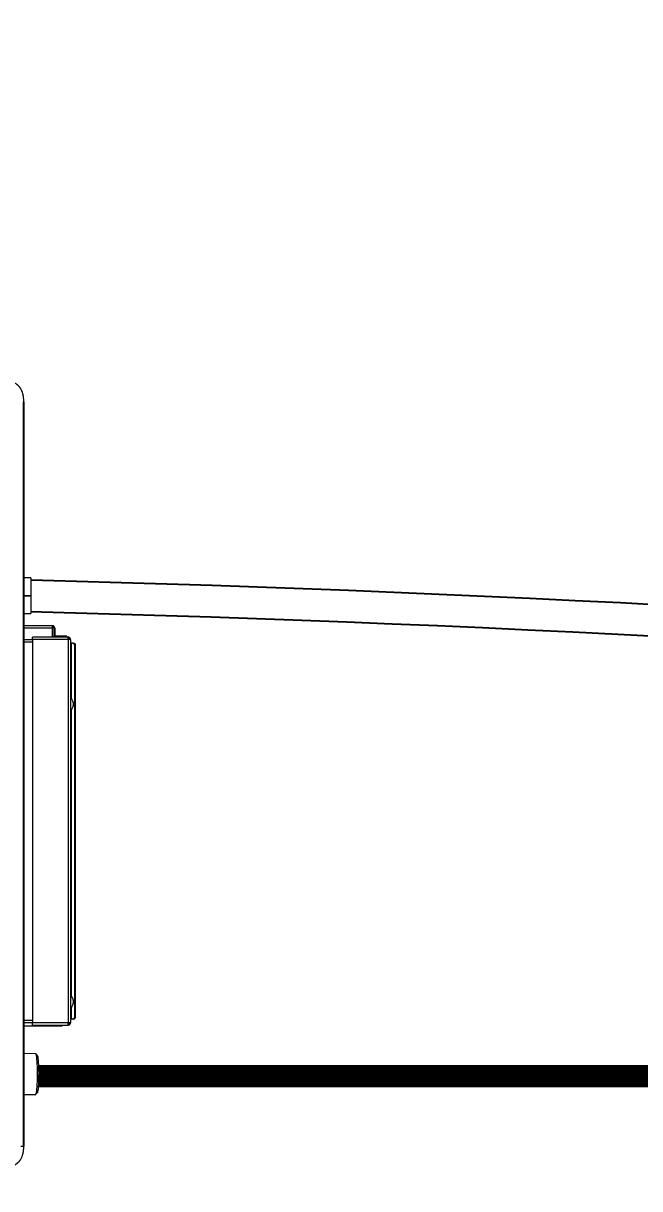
# Model space of a CAD drawing. Header units: metres. Extents: x -101133.8 to -101066.7, y -24899.3 to -24824.7.
# Drawn here: x -101107.994 to -101107.508, y -24833.914 to -24832.996 of the extents above; entities that cross this region are included whole.
import ezdxf

# ---------------------------------------------------------------- set-up
doc = ezdxf.new("R2010")
doc.units = ezdxf.units.M
doc.header["$LTSCALE"] = 0.2
doc.header["$PDSIZE"] = -5
doc.linetypes.add('AXES', pattern=[50.8, 31.75, -6.35, 6.35, -6.35])
for name, color, linetype in [('CMT-CONDENSATS', 6, 'AXES'), ('CMT-COTATION DIVERS', 1, 'Continuous'), ('CMT-CVC-MATERIEL', 30, 'Continuous'), ('CMT-VRV1', 5, 'Continuous')]:
    doc.layers.add(name, color=color, linetype=linetype)
doc.styles.get("Standard").update_dxf_attribs({"font": 'arial.ttf'})
doc.dimstyles.get("Standard").update_dxf_attribs({"dimtxt": 0.18, "dimasz": 0.18, "dimexe": 0.18, "dimexo": 0.0625, "dimgap": 0.09, "dimtad": 0, "dimtih": 1, "dimtoh": 1, "dimdec": 4, "dimzin": 0, "dimdsep": 46, "dimtxsty": 'Standard', "dimcen": 0.09, "dimadec": 0, "dimazin": 0, "dimtfac": 1, "dimtdec": 4, "dimtofl": 0, "dimtmove": 0, "dimatfit": 3, "dimfxl": 1, "dimtolj": 1, "dimtzin": 0, "dimarcsym": 0})

# ---------------------------------------------------------------- blocks, each defined once
blk = doc.blocks.new('Cassette 600x600')
at = {"linetype": 'Continuous', "lineweight": 13}
for p, q in [((-20383.93, 606.65), (-20383.93, 607.22)), ((-20383.93, 606.65), (-20383.93, 605.53)), ((-20381.93, 608.63), (-20381.93, 608.07)), ((-20089.53, 608.63), (-20381.93, 608.63)), ((-20089.53, 608.07), (-20381.93, 608.07)), ((-20336.44, 607.08), (-20336.44, 607.26)), ((-20335.02, 607.08), (-20335.02, 607.26)), ((-20102.04, 607.08), (-20102.04, 607.26)), ((-20100.62, 607.08), (-20100.62, 607.26)), ((-20089.53, 608.07), (-20089.53, 608.63)), ((-20087.53, 607.22), (-20087.53, 606.65)), ((-20087.53, 606.65), (-20087.53, 605.53)), ((-20389.43, 601.81), (-20389.43, 593.46)), ((-20388.63, 601.81), (-20389.43, 601.81)), ((-20388.63, 601.81), (-20388.63, 593.46)), ((-20388.53, 603.01), (-20387.73, 603.01)), ((-20388.53, 603.01), (-20388.53, 602.3)), ((-20388.53, 602.3), (-20388.53, 574.81)), ((-20387.73, 603.01), (-20387.73, 602.74)), ((-20386.73, 604.81), (-20084.73, 604.81)), ((-20386.73, 604.81), (-20386.73, 603.01)), ((-20386.73, 603.01), (-20386.73, 574.81)), ((-20386.73, 603.01), (-20084.73, 603.01)), ((-20383.93, 605.53), (-20383.93, 605.01)), ((-20339.85, 605.53), (-20383.93, 605.53)), ((-20340.29, 605.01), (-20383.93, 605.01)), ((-20383.93, 605.01), (-20383.93, 604.81)), ((-20105.45, 605.53), (-20331.61, 605.53)), ((-20105.89, 605.01), (-20331.17, 605.01)), ((-20087.53, 605.53), (-20097.21, 605.53)), ((-20087.53, 605.01), (-20096.77, 605.01)), ((-20087.53, 605.53), (-20087.53, 605.01)), ((-20087.53, 605.01), (-20087.53, 604.81)), ((-20084.73, 604.81), (-20084.73, 603.01)), ((-20084.73, 603.01), (-20084.73, 574.81)), ((-20082.93, 603.01), (-20083.73, 603.01)), ((-20083.73, 603.01), (-20083.73, 602.74)), ((-20082.93, 602.3), (-20082.93, 603.01)), ((-20082.93, 574.81), (-20082.93, 602.3)), ((-20082.93, 598.01), (-20082.13, 598.01)), ((-20082.13, 598.01), (-20082.13, 579.01)), ((-20397.53, 590.61), (-20397.53, 568.01)), ((-20395.73, 590.61), (-20397.53, 590.61)), ((-20395.73, 591.61), (-20395.73, 592.41)), ((-20395.73, 592.41), (-20388.53, 592.41)), ((-20395.73, 591.61), (-20388.53, 591.61)), ((-20388.53, 590.61), (-20395.73, 590.61)), ((-20395.73, 590.61), (-20395.73, 568.01)), ((-20388.63, 593.46), (-20389.43, 593.46)), ((-20082.13, 579.01), (-20082.93, 579.01)), ((-20082.13, 579.01), (-20082.13, 568.01)), ((-20059.28, 578.52), (-20060.29, 577.52)), ((-20059.28, 578.52), (-20059.16, 578.6)), ((-20059.16, 578.6), (-20058.64, 578.8)), ((-20058.64, 578.8), (-20057.78, 578.98)), ((-20057.78, 578.98), (-20056.61, 579.15)), ((-20056.61, 579.15), (-20055.15, 579.31)), ((-20054.32, 578.49), (-20056.07, 578.35)), ((-20055.15, 579.31), (-20053.43, 579.44)), ((-20052.34, 578.6), (-20054.32, 578.49)), ((-20053.43, 579.44), (-20051.5, 579.55)), ((-20050.19, 578.7), (-20052.34, 578.6)), ((-20051.5, 579.55), (-20049.41, 579.63)), ((-20047.9, 578.76), (-20050.19, 578.7)), ((-20049.41, 579.63), (-20047.19, 579.68)), ((-20045.53, 578.79), (-20047.9, 578.76)), ((-20047.19, 579.68), (-20044.91, 579.71)), ((-20043.14, 578.79), (-20045.53, 578.79)), ((-20044.91, 579.71), (-20042.62, 579.7)), ((-20040.78, 578.76), (-20043.14, 578.79)), ((-20042.62, 579.7), (-20040.36, 579.66)), ((-20038.49, 578.7), (-20040.78, 578.76)), ((-20040.36, 579.66), (-20038.2, 579.59)), ((-20036.33, 578.6), (-20038.49, 578.7)), ((-20038.2, 579.59), (-20036.18, 579.5)), ((-20034.36, 578.49), (-20036.33, 578.6)), ((-20036.18, 579.5), (-20034.36, 579.38)), ((-20034.36, 579.38), (-20032.77, 579.23)), ((-20032.6, 578.35), (-20034.36, 578.49)), ((-20032.77, 579.23), (-20031.44, 579.07)), ((-20031.44, 579.07), (-20030.43, 578.89)), ((-20030.43, 578.89), (-20029.73, 578.7)), ((-20029.73, 578.7), (-20029.4, 578.52)), ((-20028.39, 577.52), (-20029.4, 578.52)), ((-20435.23, 573.51), (-20435.23, 568.01)), ((-20435.23, 573.51), (-20421.02, 573.51)), ((-20421.02, 573.51), (-20421.02, 568.01)), ((-20421.02, 573.51), (-20420.92, 573.51)), ((-20420.92, 573.51), (-20420.92, 568.01)), ((-20420.92, 573.51), (-20407.23, 573.51)), ((-20407.23, 568.01), (-20407.23, 573.51)), ((-20386.73, 574.81), (-20388.53, 574.81)), ((-20386.73, 574.81), (-20084.73, 574.81)), ((-20386.54, 574.81), (-20386.54, 568.01)), ((-20384.74, 574.81), (-20384.74, 568.01)), ((-20086.72, 568.01), (-20086.72, 574.81)), ((-20084.92, 568.01), (-20084.92, 574.81)), ((-20082.93, 574.81), (-20084.73, 574.81)), ((-20060.35, 577.4), (-20060.43, 568.01)), ((-20060.17, 577.6), (-20060.35, 577.4)), ((-20059.64, 577.81), (-20060.17, 577.6)), ((-20058.76, 578), (-20059.64, 577.81)), ((-20057.57, 578.18), (-20058.76, 578)), ((-20056.07, 578.35), (-20057.57, 578.18)), ((-20031.11, 578.18), (-20032.6, 578.35)), ((-20029.91, 578), (-20031.11, 578.18)), ((-20029.04, 577.81), (-20029.91, 578)), ((-20028.51, 577.6), (-20029.04, 577.81)), ((-20028.33, 577.4), (-20028.51, 577.6)), ((-20028.24, 568.01), (-20028.33, 577.4)), ((-20573.93, 568.01), (-20573.93, 567.61)), ((-20573.93, 568.01), (-19987.53, 568.01)), ((-20573.93, 567.61), (-19987.53, 567.61)), ((-19987.53, 568.01), (-19987.53, 567.61))]:
    blk.add_line(p, q, dxfattribs=at)
for centre, radius, start, end in [((-20382.18, 606.87), 1.79, 81.95081, 168.57771), ((-20382.18, 606.3), 1.79, 81.94976, 168.57876), ((-20335.73, 601.64), 5.67, 97.16656, 146.01835), ((-20336.04, 604.22), 3.07, 97.47751, 119.91817), ((-20337.21, 604.26), 2.64, 82.29794, 97.70206), ((-20335.33, 604.22), 3.07, 97.47723, 119.91844), ((-20336.13, 604.22), 3.07, 60.08163, 82.52269), ((-20335.73, 601.64), 5.67, 33.98165, 82.83344), ((-20335.42, 604.22), 3.07, 60.0818, 82.52264), ((-20334.24, 604.26), 2.64, 82.2979, 97.7021), ((-20101.33, 601.64), 5.67, 97.16656, 146.01835), ((-20101.64, 604.22), 3.07, 97.47756, 119.91811), ((-20102.81, 604.26), 2.64, 82.29791, 97.70209), ((-20100.93, 604.22), 3.07, 97.47756, 119.91811), ((-20101.73, 604.22), 3.07, 60.08137, 82.52296), ((-20101.33, 601.64), 5.67, 33.98165, 82.83344), ((-20101.02, 604.22), 3.07, 60.08109, 82.52324), ((-20099.84, 604.26), 2.64, 82.29791, 97.70209), ((-20089.28, 606.87), 1.79, 11.42242, 98.04906), ((-20089.28, 606.3), 1.79, 11.42137, 98.05011), ((-20395.73, 590.61), 1.8, 90, 180), ((-20395.73, 590.61), 1, 90, 180), ((-20388.58, 593.46), 0.85, 180, 273.37229), ((-20388.58, 593.46), 0.05, 180, 0)]:
    blk.add_arc(centre, radius, start, end, dxfattribs=at)
for points, knots in [([(-20386.73, 604.81), (-20386.78, 604.8), (-20386.83, 604.79), (-20386.89, 604.79), (-20386.94, 604.78), (-20386.99, 604.78), (-20387.04, 604.77), (-20387.09, 604.76), (-20387.14, 604.75), (-20387.19, 604.74), (-20387.24, 604.73), (-20387.29, 604.71), (-20387.34, 604.7), (-20387.39, 604.68), (-20387.44, 604.66), (-20387.49, 604.64), (-20387.54, 604.62), (-20387.58, 604.59), (-20387.63, 604.57), (-20387.67, 604.54), (-20387.72, 604.51), (-20387.76, 604.48), (-20387.8, 604.45), (-20387.84, 604.42), (-20387.88, 604.39), (-20387.92, 604.35), (-20387.96, 604.32), (-20388, 604.28), (-20388.04, 604.24), (-20388.07, 604.21), (-20388.1, 604.17), (-20388.14, 604.13), (-20388.17, 604.08), (-20388.2, 604.04), (-20388.23, 604), (-20388.26, 603.96), (-20388.29, 603.91), (-20388.31, 603.87), (-20388.34, 603.82), (-20388.36, 603.77), (-20388.38, 603.73), (-20388.4, 603.68), (-20388.42, 603.63), (-20388.44, 603.58), (-20388.45, 603.53), (-20388.47, 603.48), (-20388.48, 603.43), (-20388.49, 603.37), (-20388.5, 603.33), (-20388.51, 603.29), (-20388.51, 603.27), (-20388.51, 603.25), (-20388.51, 603.22), (-20388.52, 603.19), (-20388.52, 603.17), (-20388.52, 603.14), (-20388.52, 603.11), (-20388.53, 603.09), (-20388.53, 603.06), (-20388.53, 603.03), (-20388.53, 603.01)], [0, 0, 0, 0, 1, 1, 1, 2, 2, 2, 3, 3, 3, 4, 4, 4, 5, 5, 5, 6, 6, 6, 7, 7, 7, 8, 8, 8, 9, 9, 9, 10, 10, 10, 11, 11, 11, 12, 12, 12, 13, 13, 13, 14, 14, 14, 15, 15, 15, 16, 16, 16, 17, 17, 17, 18, 18, 18, 19, 19, 19, 20, 20, 20, 20]), ([(-20388.53, 602.3), (-20388.52, 602.31), (-20388.52, 602.32), (-20388.51, 602.34), (-20388.51, 602.35), (-20388.5, 602.36), (-20388.49, 602.38), (-20388.48, 602.39), (-20388.48, 602.4), (-20388.46, 602.42), (-20388.45, 602.43), (-20388.44, 602.44), (-20388.42, 602.45), (-20388.41, 602.47), (-20388.39, 602.48), (-20388.36, 602.49), (-20388.34, 602.51), (-20388.32, 602.52), (-20388.29, 602.53), (-20388.27, 602.55), (-20388.24, 602.56), (-20388.21, 602.57), (-20388.18, 602.59), (-20388.15, 602.6), (-20388.11, 602.61), (-20388.08, 602.62), (-20388.04, 602.64), (-20388.01, 602.65), (-20387.97, 602.66), (-20387.93, 602.68), (-20387.89, 602.69), (-20387.85, 602.7), (-20387.81, 602.72), (-20387.77, 602.73), (-20387.72, 602.74), (-20387.68, 602.75), (-20387.64, 602.77), (-20387.59, 602.78), (-20387.54, 602.79), (-20387.5, 602.81), (-20387.45, 602.82), (-20387.4, 602.83), (-20387.35, 602.85), (-20387.3, 602.86), (-20387.26, 602.87), (-20387.2, 602.89), (-20387.15, 602.9), (-20387.09, 602.91), (-20387.05, 602.92), (-20387.02, 602.93), (-20387, 602.94), (-20386.97, 602.94), (-20386.95, 602.95), (-20386.92, 602.96), (-20386.89, 602.96), (-20386.86, 602.97), (-20386.84, 602.98), (-20386.81, 602.98), (-20386.78, 602.99), (-20386.76, 603), (-20386.73, 603.01)], [0, 0, 0, 0, 1, 1, 1, 2, 2, 2, 3, 3, 3, 4, 4, 4, 5, 5, 5, 6, 6, 6, 7, 7, 7, 8, 8, 8, 9, 9, 9, 10, 10, 10, 11, 11, 11, 12, 12, 12, 13, 13, 13, 14, 14, 14, 15, 15, 15, 16, 16, 16, 17, 17, 17, 18, 18, 18, 19, 19, 19, 20, 20, 20, 20]), ([(-20386.73, 604.01), (-20386.76, 604), (-20386.79, 604), (-20386.82, 603.99), (-20386.86, 603.99), (-20386.89, 603.99), (-20386.92, 603.98), (-20386.95, 603.98), (-20386.98, 603.97), (-20387.01, 603.96), (-20387.04, 603.95), (-20387.07, 603.94), (-20387.1, 603.93), (-20387.13, 603.92), (-20387.16, 603.91), (-20387.18, 603.9), (-20387.21, 603.88), (-20387.24, 603.87), (-20387.26, 603.85), (-20387.29, 603.84), (-20387.32, 603.82), (-20387.34, 603.8), (-20387.36, 603.78), (-20387.39, 603.76), (-20387.41, 603.74), (-20387.43, 603.72), (-20387.46, 603.69), (-20387.48, 603.67), (-20387.5, 603.65), (-20387.52, 603.62), (-20387.53, 603.6), (-20387.55, 603.57), (-20387.57, 603.55), (-20387.59, 603.52), (-20387.6, 603.5), (-20387.62, 603.47), (-20387.63, 603.44), (-20387.64, 603.41), (-20387.66, 603.39), (-20387.67, 603.36), (-20387.68, 603.33), (-20387.69, 603.3), (-20387.7, 603.27), (-20387.7, 603.24), (-20387.71, 603.21), (-20387.72, 603.18), (-20387.72, 603.15), (-20387.72, 603.11), (-20387.73, 603.09), (-20387.73, 603.08), (-20387.73, 603.07), (-20387.73, 603.07), (-20387.73, 603.06), (-20387.73, 603.05), (-20387.73, 603.05), (-20387.73, 603.04), (-20387.73, 603.03), (-20387.73, 603.03), (-20387.73, 603.02), (-20387.73, 603.01), (-20387.73, 603.01)], [0, 0, 0, 0, 1, 1, 1, 2, 2, 2, 3, 3, 3, 4, 4, 4, 5, 5, 5, 6, 6, 6, 7, 7, 7, 8, 8, 8, 9, 9, 9, 10, 10, 10, 11, 11, 11, 12, 12, 12, 13, 13, 13, 14, 14, 14, 15, 15, 15, 16, 16, 16, 17, 17, 17, 18, 18, 18, 19, 19, 19, 20, 20, 20, 20]), ([(-20082.93, 603.01), (-20082.94, 603.06), (-20082.94, 603.11), (-20082.95, 603.16), (-20082.95, 603.21), (-20082.96, 603.27), (-20082.97, 603.32), (-20082.98, 603.37), (-20082.98, 603.42), (-20083, 603.47), (-20083.01, 603.52), (-20083.02, 603.57), (-20083.04, 603.62), (-20083.05, 603.67), (-20083.07, 603.72), (-20083.09, 603.76), (-20083.12, 603.81), (-20083.14, 603.86), (-20083.17, 603.9), (-20083.19, 603.95), (-20083.22, 603.99), (-20083.25, 604.03), (-20083.28, 604.08), (-20083.31, 604.12), (-20083.35, 604.16), (-20083.38, 604.2), (-20083.42, 604.24), (-20083.45, 604.27), (-20083.49, 604.31), (-20083.53, 604.35), (-20083.57, 604.38), (-20083.61, 604.41), (-20083.65, 604.45), (-20083.69, 604.48), (-20083.74, 604.51), (-20083.78, 604.53), (-20083.82, 604.56), (-20083.87, 604.59), (-20083.92, 604.61), (-20083.96, 604.63), (-20084.01, 604.66), (-20084.06, 604.68), (-20084.11, 604.7), (-20084.16, 604.71), (-20084.2, 604.73), (-20084.26, 604.74), (-20084.31, 604.76), (-20084.37, 604.77), (-20084.41, 604.78), (-20084.44, 604.78), (-20084.46, 604.78), (-20084.49, 604.79), (-20084.51, 604.79), (-20084.54, 604.79), (-20084.57, 604.79), (-20084.6, 604.8), (-20084.62, 604.8), (-20084.65, 604.8), (-20084.68, 604.8), (-20084.7, 604.8), (-20084.73, 604.81)], [0, 0, 0, 0, 1, 1, 1, 2, 2, 2, 3, 3, 3, 4, 4, 4, 5, 5, 5, 6, 6, 6, 7, 7, 7, 8, 8, 8, 9, 9, 9, 10, 10, 10, 11, 11, 11, 12, 12, 12, 13, 13, 13, 14, 14, 14, 15, 15, 15, 16, 16, 16, 17, 17, 17, 18, 18, 18, 19, 19, 19, 20, 20, 20, 20]), ([(-20083.73, 603.01), (-20083.73, 603.04), (-20083.74, 603.07), (-20083.74, 603.1), (-20083.74, 603.13), (-20083.75, 603.16), (-20083.75, 603.19), (-20083.76, 603.22), (-20083.77, 603.26), (-20083.77, 603.29), (-20083.78, 603.32), (-20083.79, 603.35), (-20083.8, 603.38), (-20083.81, 603.4), (-20083.82, 603.43), (-20083.84, 603.46), (-20083.85, 603.49), (-20083.87, 603.51), (-20083.88, 603.54), (-20083.9, 603.57), (-20083.92, 603.59), (-20083.94, 603.62), (-20083.96, 603.64), (-20083.98, 603.66), (-20084, 603.69), (-20084.02, 603.71), (-20084.04, 603.73), (-20084.06, 603.75), (-20084.09, 603.77), (-20084.11, 603.79), (-20084.14, 603.81), (-20084.16, 603.83), (-20084.19, 603.84), (-20084.21, 603.86), (-20084.24, 603.88), (-20084.27, 603.89), (-20084.29, 603.91), (-20084.32, 603.92), (-20084.35, 603.93), (-20084.38, 603.94), (-20084.41, 603.95), (-20084.44, 603.96), (-20084.47, 603.97), (-20084.5, 603.98), (-20084.52, 603.99), (-20084.56, 603.99), (-20084.59, 604), (-20084.63, 604), (-20084.65, 604), (-20084.66, 604), (-20084.66, 604), (-20084.67, 604), (-20084.68, 604), (-20084.68, 604), (-20084.69, 604), (-20084.7, 604), (-20084.7, 604), (-20084.71, 604), (-20084.72, 604), (-20084.72, 604), (-20084.73, 604.01)], [0, 0, 0, 0, 1, 1, 1, 2, 2, 2, 3, 3, 3, 4, 4, 4, 5, 5, 5, 6, 6, 6, 7, 7, 7, 8, 8, 8, 9, 9, 9, 10, 10, 10, 11, 11, 11, 12, 12, 12, 13, 13, 13, 14, 14, 14, 15, 15, 15, 16, 16, 16, 17, 17, 17, 18, 18, 18, 19, 19, 19, 20, 20, 20, 20]), ([(-20084.73, 603.01), (-20084.68, 602.99), (-20084.63, 602.98), (-20084.57, 602.97), (-20084.52, 602.95), (-20084.47, 602.94), (-20084.42, 602.93), (-20084.37, 602.91), (-20084.32, 602.9), (-20084.27, 602.89), (-20084.22, 602.87), (-20084.17, 602.86), (-20084.12, 602.85), (-20084.07, 602.84), (-20084.02, 602.82), (-20083.97, 602.81), (-20083.92, 602.8), (-20083.88, 602.78), (-20083.83, 602.77), (-20083.79, 602.76), (-20083.74, 602.74), (-20083.7, 602.73), (-20083.66, 602.72), (-20083.62, 602.71), (-20083.58, 602.69), (-20083.54, 602.68), (-20083.5, 602.67), (-20083.46, 602.65), (-20083.42, 602.64), (-20083.39, 602.63), (-20083.36, 602.61), (-20083.32, 602.6), (-20083.29, 602.59), (-20083.26, 602.57), (-20083.23, 602.56), (-20083.2, 602.55), (-20083.17, 602.54), (-20083.15, 602.52), (-20083.12, 602.51), (-20083.1, 602.5), (-20083.08, 602.48), (-20083.06, 602.47), (-20083.04, 602.46), (-20083.02, 602.44), (-20083.01, 602.43), (-20082.99, 602.42), (-20082.98, 602.4), (-20082.97, 602.39), (-20082.96, 602.38), (-20082.95, 602.37), (-20082.95, 602.37), (-20082.95, 602.36), (-20082.94, 602.35), (-20082.94, 602.35), (-20082.94, 602.34), (-20082.94, 602.33), (-20082.94, 602.32), (-20082.93, 602.32), (-20082.93, 602.31), (-20082.93, 602.3), (-20082.93, 602.3)], [0, 0, 0, 0, 1, 1, 1, 2, 2, 2, 3, 3, 3, 4, 4, 4, 5, 5, 5, 6, 6, 6, 7, 7, 7, 8, 8, 8, 9, 9, 9, 10, 10, 10, 11, 11, 11, 12, 12, 12, 13, 13, 13, 14, 14, 14, 15, 15, 15, 16, 16, 16, 17, 17, 17, 18, 18, 18, 19, 19, 19, 20, 20, 20, 20]), ([(-20573.93, 568.01), (-20574.23, 568), (-20574.53, 567.99), (-20574.82, 567.98), (-20575.12, 567.97), (-20575.42, 567.95), (-20575.72, 567.94), (-20576.01, 567.92), (-20576.31, 567.9), (-20576.61, 567.88), (-20576.9, 567.86), (-20577.2, 567.83), (-20577.5, 567.79), (-20577.79, 567.76), (-20578.09, 567.72), (-20578.38, 567.67), (-20578.67, 567.62), (-20578.97, 567.56), (-20579.26, 567.5), (-20579.54, 567.44), (-20579.82, 567.38), (-20580.13, 567.3), (-20580.43, 567.22), (-20580.75, 567.12), (-20580.98, 567.05), (-20581.2, 566.98), (-20581.35, 566.93), (-20581.51, 566.87), (-20581.68, 566.82), (-20581.86, 566.75), (-20582.04, 566.68), (-20582.21, 566.61), (-20582.38, 566.54), (-20582.55, 566.47), (-20582.72, 566.39), (-20582.9, 566.32), (-20583.06, 566.23), (-20583.23, 566.15), (-20583.4, 566.07), (-20583.56, 565.98), (-20583.73, 565.9), (-20583.89, 565.81), (-20584.05, 565.71), (-20584.21, 565.62), (-20584.37, 565.52), (-20584.53, 565.42), (-20584.68, 565.32), (-20584.84, 565.21), (-20584.99, 565.11), (-20585.14, 565), (-20585.29, 564.88), (-20585.44, 564.77), (-20585.59, 564.65), (-20585.73, 564.53), (-20585.88, 564.41), (-20586.02, 564.29), (-20586.16, 564.16), (-20586.29, 564.03), (-20586.43, 563.9), (-20586.56, 563.77), (-20586.69, 563.63), (-20586.82, 563.5), (-20586.95, 563.36), (-20587.07, 563.22), (-20587.2, 563.08), (-20587.32, 562.94), (-20587.44, 562.79), (-20587.55, 562.64), (-20587.67, 562.48), (-20587.78, 562.34), (-20587.88, 562.2), (-20587.97, 562.07), (-20588.1, 561.87), (-20588.25, 561.64), (-20588.45, 561.32), (-20588.62, 561.01), (-20588.79, 560.7), (-20588.93, 560.4), (-20589.07, 560.1), (-20589.21, 559.8), (-20589.34, 559.48), (-20589.46, 559.16), (-20589.58, 558.84), (-20589.7, 558.5), (-20589.79, 558.2), (-20589.89, 557.9), (-20589.96, 557.63), (-20590.04, 557.35), (-20590.11, 557.07), (-20590.18, 556.78), (-20590.24, 556.49), (-20590.3, 556.2), (-20590.35, 555.91), (-20590.4, 555.62), (-20590.45, 555.33), (-20590.49, 555.03), (-20590.52, 554.74), (-20590.56, 554.45), (-20590.58, 554.16), (-20590.61, 553.86), (-20590.63, 553.57), (-20590.65, 553.27), (-20590.66, 552.98), (-20590.68, 552.68), (-20590.69, 552.39), (-20590.7, 552.09), (-20590.71, 551.8), (-20590.72, 551.5), (-20590.73, 551.21)], [0, 0, 0, 0, 1, 1, 1, 2, 2, 2, 3, 3, 3, 4, 4, 4, 5, 5, 5, 6, 6, 6, 7, 7, 7, 8, 8, 8, 9, 9, 9, 10, 10, 10, 11, 11, 11, 12, 12, 12, 13, 13, 13, 14, 14, 14, 15, 15, 15, 16, 16, 16, 17, 17, 17, 18, 18, 18, 19, 19, 19, 20, 20, 20, 21, 21, 21, 22, 22, 22, 23, 23, 23, 24, 24, 24, 25, 25, 25, 26, 26, 26, 27, 27, 27, 28, 28, 28, 29, 29, 29, 30, 30, 30, 31, 31, 31, 32, 32, 32, 33, 33, 33, 34, 34, 34, 35, 35, 35, 36, 36, 36, 36]), ([(-19970.73, 551.21), (-19970.74, 551.5), (-19970.75, 551.8), (-19970.76, 552.1), (-19970.77, 552.4), (-19970.78, 552.69), (-19970.8, 552.99), (-19970.81, 553.29), (-19970.83, 553.59), (-19970.85, 553.88), (-19970.88, 554.18), (-19970.91, 554.48), (-19970.94, 554.77), (-19970.98, 555.07), (-19971.02, 555.36), (-19971.07, 555.66), (-19971.11, 555.95), (-19971.17, 556.24), (-19971.23, 556.53), (-19971.29, 556.82), (-19971.36, 557.1), (-19971.44, 557.4), (-19971.52, 557.7), (-19971.61, 558.02), (-19971.68, 558.26), (-19971.75, 558.48), (-19971.8, 558.62), (-19971.86, 558.79), (-19971.92, 558.95), (-19971.99, 559.14), (-19972.06, 559.31), (-19972.12, 559.49), (-19972.19, 559.66), (-19972.27, 559.83), (-19972.34, 560), (-19972.42, 560.17), (-19972.5, 560.34), (-19972.58, 560.51), (-19972.66, 560.67), (-19972.75, 560.84), (-19972.84, 561), (-19972.93, 561.17), (-19973.02, 561.33), (-19973.12, 561.49), (-19973.22, 561.65), (-19973.32, 561.8), (-19973.42, 561.96), (-19973.52, 562.11), (-19973.63, 562.26), (-19973.74, 562.42), (-19973.85, 562.57), (-19973.97, 562.72), (-19974.08, 562.86), (-19974.2, 563.01), (-19974.33, 563.15), (-19974.45, 563.29), (-19974.57, 563.43), (-19974.7, 563.57), (-19974.83, 563.7), (-19974.97, 563.84), (-19975.1, 563.97), (-19975.24, 564.1), (-19975.38, 564.23), (-19975.52, 564.35), (-19975.66, 564.47), (-19975.8, 564.59), (-19975.95, 564.71), (-19976.1, 564.83), (-19976.25, 564.95), (-19976.4, 565.05), (-19976.54, 565.16), (-19976.67, 565.25), (-19976.86, 565.37), (-19977.09, 565.52), (-19977.42, 565.72), (-19977.73, 565.89), (-19978.04, 566.07), (-19978.33, 566.21), (-19978.64, 566.35), (-19978.94, 566.48), (-19979.25, 566.62), (-19979.57, 566.74), (-19979.9, 566.86), (-19980.23, 566.97), (-19980.53, 567.07), (-19980.84, 567.16), (-19981.11, 567.24), (-19981.39, 567.31), (-19981.67, 567.38), (-19981.96, 567.45), (-19982.25, 567.51), (-19982.54, 567.57), (-19982.83, 567.63), (-19983.12, 567.68), (-19983.41, 567.72), (-19983.7, 567.76), (-19983.99, 567.8), (-19984.29, 567.83), (-19984.58, 567.86), (-19984.87, 567.88), (-19985.17, 567.91), (-19985.46, 567.92), (-19985.76, 567.94), (-19986.05, 567.95), (-19986.35, 567.97), (-19986.64, 567.98), (-19986.94, 567.99), (-19987.23, 568), (-19987.53, 568.01)], [0, 0, 0, 0, 1, 1, 1, 2, 2, 2, 3, 3, 3, 4, 4, 4, 5, 5, 5, 6, 6, 6, 7, 7, 7, 8, 8, 8, 9, 9, 9, 10, 10, 10, 11, 11, 11, 12, 12, 12, 13, 13, 13, 14, 14, 14, 15, 15, 15, 16, 16, 16, 17, 17, 17, 18, 18, 18, 19, 19, 19, 20, 20, 20, 21, 21, 21, 22, 22, 22, 23, 23, 23, 24, 24, 24, 25, 25, 25, 26, 26, 26, 27, 27, 27, 28, 28, 28, 29, 29, 29, 30, 30, 30, 31, 31, 31, 32, 32, 32, 33, 33, 33, 34, 34, 34, 35, 35, 35, 36, 36, 36, 36]), ([(-19987.53, 565.59), (-19987.53, 565.66), (-19987.53, 565.72), (-19987.53, 565.79), (-19987.53, 565.85), (-19987.53, 565.92), (-19987.53, 565.98), (-19987.53, 566.05), (-19987.53, 566.11), (-19987.53, 566.17), (-19987.53, 566.23), (-19987.53, 566.3), (-19987.53, 566.35), (-19987.53, 566.41), (-19987.53, 566.47), (-19987.53, 566.53), (-19987.53, 566.58), (-19987.53, 566.64), (-19987.53, 566.69), (-19987.53, 566.74), (-19987.53, 566.79), (-19987.53, 566.84), (-19987.53, 566.89), (-19987.53, 566.94), (-19987.53, 566.99), (-19987.53, 567.03), (-19987.53, 567.07), (-19987.53, 567.12), (-19987.53, 567.16), (-19987.53, 567.2), (-19987.53, 567.23), (-19987.53, 567.27), (-19987.53, 567.3), (-19987.53, 567.33), (-19987.53, 567.37), (-19987.53, 567.39), (-19987.53, 567.42), (-19987.53, 567.44), (-19987.53, 567.46), (-19987.53, 567.48), (-19987.53, 567.5), (-19987.53, 567.52), (-19987.53, 567.53), (-19987.53, 567.55), (-19987.53, 567.56), (-19987.53, 567.57), (-19987.53, 567.58), (-19987.53, 567.59), (-19987.53, 567.61)], [0, 0, 0, 0, 1, 1, 1, 2, 2, 2, 3, 3, 3, 4, 4, 4, 5, 5, 5, 6, 6, 6, 7, 7, 7, 8, 8, 8, 9, 9, 9, 10, 10, 10, 11, 11, 11, 12, 12, 12, 13, 13, 13, 14, 14, 14, 15, 15, 15, 16, 16, 16, 16])]:
    blk.add_open_spline(points, degree=3, knots=knots, dxfattribs=at)
blk = doc.blocks.new('COT-45')
at = {"color": 0}
for p, q in [((0, -1), (0, 1)), ((-1, 0), (1, 0))]:
    blk.add_line(p, q, dxfattribs=at)
at = {"color": 0, "const_width": 0.4}
blk.add_lwpolyline([(-0.442, -0.442), (0.442, 0.442)], dxfattribs=at)
blk = doc.blocks.new('*D86')
at = {"layer": 'CMT-COTATION DIVERS', "color": 0, "lineweight": -2}
for p, q in [((-101106.43591, -24831.69678), (-101106.43591, -24834.83079)), ((-101108.8437, -24834.01949), (-101108.8437, -24834.83079)), ((-101108.8187, -24834.78079), (-101106.46091, -24834.78079))]:
    blk.add_line(p, q, dxfattribs=at)
at = {"layer": 'Defpoints', "color": 0, "lineweight": 15}
for p in [(-101106.43591, -24831.66678), (-101108.8437, -24833.98949), (-101106.43591, -24834.78079)]:
    blk.add_point(p, dxfattribs=at)
at = {"layer": 'CMT-COTATION DIVERS', "color": 0, "lineweight": -2, "xscale": 0.025, "yscale": 0.025, "zscale": 0.025, "rotation": 180}
blk.add_blockref('COT-45', (-101108.8437, -24834.78079), dxfattribs=at)
at = {"layer": 'CMT-COTATION DIVERS', "color": 0, "lineweight": -2, "xscale": 0.025, "yscale": 0.025, "zscale": 0.025}
blk.add_blockref('COT-45', (-101106.43591, -24834.78079), dxfattribs=at)
at = {"layer": 'CMT-COTATION DIVERS', "color": 0, "lineweight": 15, "insert": (-101107.6398, -24834.70563), "char_height": 0.075, "attachment_point": 5}
blk.add_mtext('\\A1;241', dxfattribs=at)

msp = doc.modelspace()

# ---------------------------------------------------------------- linework, layer by layer
at = {"layer": 'CMT-CONDENSATS', "const_width": 0.0175}
msp.add_lwpolyline([(-101107.98159, -24833.82564), (-101104.61278, -24833.82564)], dxfattribs=at)
at = {"layer": 'CMT-VRV1', "linetype": 'Continuous'}
for points in [[(-101105.56828, -24834.41859), (-101105.50455, -24834.02553), (-101105.62454, -24833.58359), (-101107.22897, -24833.45488), (-101107.98745, -24833.43475)], [(-101105.63976, -24834.26859), (-101105.52955, -24834.02886), (-101105.64406, -24833.6071), (-101107.2303, -24833.47986), (-101107.98811, -24833.45974)]]:
    msp.add_open_spline(points, degree=3, dxfattribs=at)

# ---------------------------------------------------------------- block references
at = {"layer": 'CMT-CVC-MATERIEL', "xscale": 0.001, "yscale": 0.001, "zscale": 0.001, "rotation": 270}
msp.add_blockref('Cassette 600x600', (-101108.56129, -24853.86826), dxfattribs=at)

# ---------------------------------------------------------------- dimensions: what is measured, and where the dimension line sits
at = {"layer": 'CMT-COTATION DIVERS', "lineweight": 15}
dim = msp.add_linear_dim(base=(-101106.43591, -24834.78079), p1=(-101108.8437, -24833.98949), p2=(-101106.43591, -24831.66678), dimstyle='Standard', override={"dimscale": 0.05, "dimtxt": 1.5, "dimasz": 0.5, "dimexe": 1, "dimexo": 0.6, "dimgap": 0.75, "dimtad": 1, "dimtih": 0, "dimtoh": 0, "dimdec": 0, "dimlfac": 100, "dimblk": 'COT-45', "dimcen": 0, "dimadec": 2, "dimazin": 2, "dimtdec": 2, "dimtix": 1, "dimtmove": 1, "dimfrac": 1}, dxfattribs=at)
dim.commit()
dim.dimension.update_dxf_attribs({"geometry": '*D86', "text_midpoint": (-101107.6398, -24834.70563)})

doc.saveas('drawing.dxf')
